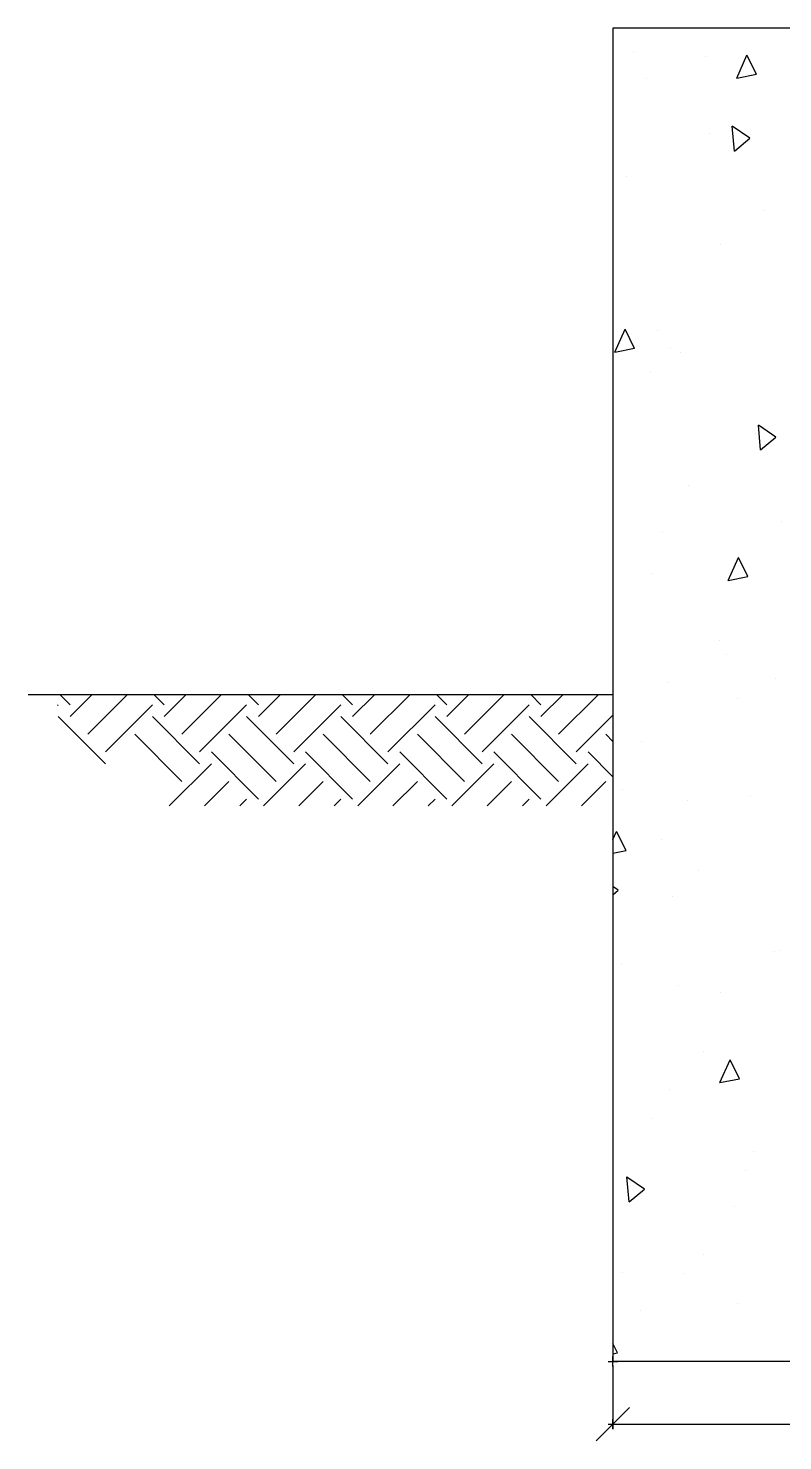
# Model space of a CAD drawing. Extents: x 152000 to 152174, y 158796 to 159332.
# Drawn here: x 152086.01 to 152090.63, y 158966.16 to 158974.8 of the extents above; entities that cross this region are included whole.
import ezdxf

# ---------------------------------------------------------------- set-up
doc = ezdxf.new("R2010")
doc.units = 0
doc.header["$LTSCALE"] = 3
doc.header["$MEASUREMENT"] = 0
doc.header["$PDMODE"] = 2
doc.header["$PDSIZE"] = 0.03
doc.layers.get('0').update_dxf_attribs({"linetype": 'CONTINUOUS'})
doc.layers.add('MECNEK', color=6, linetype='CONTINUOUS')
doc.layers.add('TEXT', color=7, linetype='CONTINUOUS')

# ---------------------------------------------------------------- blocks, each defined once
blk = doc.blocks.new('_OBLIQUE')
at = {"color": 0, "linetype": 'ByBlock'}
blk.add_line((-0.5, -0.5), (0.5, 0.5), dxfattribs=at)

msp = doc.modelspace()

# ---------------------------------------------------------------- linework, layer by layer
at = {"color": 8, "linetype": 'ByBlock'}
for p, q in [((152089.58659, 158966.61791), (152089.58659, 158966.22952)), ((152089.58659, 158966.26011), (152091.91458, 158966.26011))]:
    msp.add_line(p, q, dxfattribs=at)
msp.add_point((152089.58659, 158966.26011), dxfattribs=at)
at = {"layer": 'MECNEK'}
for p, q in [((152095.70393, 158974.79987), (152089.58659, 158974.79987)), ((152089.58659, 158974.79987), (152089.58659, 158966.6434)), ((152089.58659, 158970.72163), (152086.00582, 158970.72163)), ((152095.70393, 158966.6434), (152089.58659, 158966.6434))]:
    msp.add_line(p, q, dxfattribs=at)
at = {"layer": 'TEXT', "color": 0}
for p, q in [((152089.71345, 158974.6548), (152089.71345, 158974.6548)), ((152090.34448, 158974.49496), (152090.40668, 158974.63468)), ((152090.46472, 158974.51806), (152090.40682, 158974.63443)), ((152090.15288, 158974.62484), (152090.15288, 158974.62484)), ((152089.79028, 158974.49165), (152089.79028, 158974.49165)), ((152090.34448, 158974.49496), (152090.46458, 158974.51831)), ((152090.33029, 158974.048), (152090.31696, 158974.20036)), ((152090.42416, 158974.1264), (152090.31711, 158974.20011)), ((152090.17591, 158974.15728), (152090.17591, 158974.15728)), ((152090.33029, 158974.048), (152090.42402, 158974.12665)), ((152089.6682, 158973.89589), (152089.6682, 158973.89589)), ((152090.51159, 158973.68569), (152090.51159, 158973.68569)), ((152090.24629, 158973.47408), (152090.24629, 158973.47408)), ((152089.59803, 158972.81842), (152089.66024, 158972.95813)), ((152089.71827, 158972.84152), (152089.66038, 158972.95788)), ((152089.85758, 158972.94789), (152089.85758, 158972.94789)), ((152089.59803, 158972.81842), (152089.71813, 158972.84177)), ((152089.94176, 158972.84723), (152089.94176, 158972.84723)), ((152089.99958, 158972.81792), (152089.99958, 158972.81792)), ((152089.81505, 158972.70047), (152089.81505, 158972.70047)), ((152090.46204, 158972.3204), (152090.46204, 158972.3204)), ((152090.49024, 158972.21978), (152090.47691, 158972.37214)), ((152090.58411, 158972.29818), (152090.47705, 158972.37189)), ((152090.49024, 158972.21978), (152090.58396, 158972.29843)), ((152090.04696, 158971.99989), (152090.04696, 158971.99989)), ((152090.61583, 158971.78063), (152090.61583, 158971.78063)), ((152089.89012, 158971.71712), (152089.89012, 158971.71712)), ((152090.29278, 158971.42202), (152090.35498, 158971.56173)), ((152090.41302, 158971.44511), (152090.35512, 158971.56148)), ((152089.82125, 158971.4634), (152089.82125, 158971.4634)), ((152090.29278, 158971.42202), (152090.41288, 158971.44536)), ((152090.23634, 158971.05188), (152090.23634, 158971.05188)), ((152090.28371, 158970.96588), (152090.28371, 158970.96588)), ((152089.91929, 158970.79541), (152089.91929, 158970.79541)), ((152090.58138, 158970.82432), (152090.58138, 158970.82432)), ((152086.18484, 158970.65557), (152086.18988, 158970.66061)), ((152086.26197, 158970.66061), (152086.20095, 158970.72163)), ((152086.26197, 158970.58852), (152086.39509, 158970.72163)), ((152086.37011, 158970.48038), (152086.61137, 158970.72163)), ((152086.47826, 158970.37224), (152086.76663, 158970.66061)), ((152086.83872, 158970.66061), (152086.7777, 158970.72163)), ((152086.83872, 158970.58852), (152086.97184, 158970.72163)), ((152086.94686, 158970.48038), (152087.18812, 158970.72163)), ((152087.055, 158970.37224), (152087.34338, 158970.66061)), ((152087.41547, 158970.66061), (152087.35445, 158970.72163)), ((152087.41547, 158970.58852), (152087.54859, 158970.72163)), ((152087.52361, 158970.48038), (152087.76487, 158970.72163)), ((152087.63175, 158970.37224), (152087.92013, 158970.66061)), ((152087.99222, 158970.66061), (152087.9312, 158970.72163)), ((152087.99222, 158970.58852), (152088.12534, 158970.72163)), ((152088.10036, 158970.48038), (152088.34162, 158970.72163)), ((152088.2085, 158970.37224), (152088.49688, 158970.66061)), ((152088.56897, 158970.66061), (152088.50795, 158970.72163)), ((152088.56897, 158970.58852), (152088.70209, 158970.72163)), ((152088.67711, 158970.48038), (152088.91837, 158970.72163)), ((152088.78525, 158970.37224), (152089.07363, 158970.66061)), ((152089.14572, 158970.66061), (152089.08469, 158970.72163)), ((152089.14572, 158970.58852), (152089.27884, 158970.72163)), ((152089.25386, 158970.48038), (152089.49512, 158970.72163)), ((152090.34613, 158970.69955), (152090.34613, 158970.69955)), ((152086.47826, 158970.30014), (152086.18988, 158970.58852)), ((152087.055, 158970.30014), (152086.76663, 158970.58852)), ((152087.63175, 158970.30014), (152087.34338, 158970.58852)), ((152088.2085, 158970.30014), (152087.92013, 158970.58852)), ((152088.78525, 158970.30014), (152088.49688, 158970.58852)), ((152089.362, 158970.30014), (152089.07363, 158970.58852)), ((152089.362, 158970.37224), (152089.58659, 158970.59682)), ((152086.94686, 158970.192), (152086.65849, 158970.48038)), ((152087.52361, 158970.192), (152087.23524, 158970.48038)), ((152088.10036, 158970.192), (152087.81199, 158970.48038)), ((152088.67711, 158970.192), (152088.38874, 158970.48038)), ((152089.25386, 158970.192), (152088.96549, 158970.48038)), ((152089.58659, 158970.43602), (152089.54223, 158970.48038)), ((152089.76215, 158970.4339), (152089.76215, 158970.4339)), ((152087.41547, 158970.08386), (152087.1271, 158970.37224)), ((152087.99222, 158970.08386), (152087.70385, 158970.37224)), ((152088.56897, 158970.08386), (152088.2806, 158970.37224)), ((152089.14572, 158970.08386), (152088.85734, 158970.37224)), ((152089.58659, 158970.21974), (152089.43409, 158970.37224)), ((152086.86968, 158970.04272), (152087.1271, 158970.30014)), ((152087.44643, 158970.04272), (152087.70385, 158970.30014)), ((152088.02318, 158970.04272), (152088.2806, 158970.30014)), ((152088.59993, 158970.04272), (152088.85734, 158970.30014)), ((152089.17667, 158970.04272), (152089.43409, 158970.30014)), ((152087.08596, 158970.04272), (152087.23524, 158970.192)), ((152087.66271, 158970.04272), (152087.81199, 158970.192)), ((152088.23946, 158970.04272), (152088.38874, 158970.192)), ((152088.81621, 158970.04272), (152088.96549, 158970.192)), ((152089.39296, 158970.04272), (152089.54223, 158970.192)), ((152089.64772, 158970.14528), (152089.64772, 158970.14528)), ((152087.30224, 158970.04272), (152087.34338, 158970.08386)), ((152087.87899, 158970.04272), (152087.92013, 158970.08386)), ((152088.45574, 158970.04272), (152088.49688, 158970.08386)), ((152089.03249, 158970.04272), (152089.07363, 158970.08386)), ((152090.0416, 158970.0727), (152090.0416, 158970.0727)), ((152090.42572, 158970.10388), (152090.42572, 158970.10388)), ((152089.58659, 158969.83589), (152089.60854, 158969.88519)), ((152089.66657, 158969.76857), (152089.60867, 158969.88494)), ((152089.88483, 158969.8391), (152089.88483, 158969.8391)), ((152089.58659, 158969.7533), (152089.66643, 158969.76882)), ((152090.11018, 158969.64775), (152090.11018, 158969.64775)), ((152089.61937, 158969.52624), (152089.58659, 158969.54882)), ((152089.58659, 158969.49909), (152089.61923, 158969.52649)), ((152089.95153, 158969.4859), (152089.95153, 158969.4859)), ((152090.57263, 158969.15023), (152090.57263, 158969.15023)), ((152090.6151, 158969.15587), (152090.6151, 158969.15587)), ((152089.63809, 158969.07742), (152089.63809, 158969.07742)), ((152089.98996, 158968.94258), (152089.98996, 158968.94258)), ((152090.24355, 158968.89995), (152090.24355, 158968.89995)), ((152090.14091, 158968.5379), (152090.14091, 158968.5379)), ((152090.24108, 158968.34907), (152090.30328, 158968.48878)), ((152090.36131, 158968.37217), (152090.30342, 158968.48854)), ((152090.24108, 158968.34907), (152090.36118, 158968.37242)), ((152089.93385, 158968.3084), (152089.93385, 158968.3084)), ((152089.82747, 158968.12942), (152089.82747, 158968.12942)), ((152090.44596, 158967.92501), (152090.44596, 158967.92501)), ((152090.3963, 158967.81087), (152090.3963, 158967.81087)), ((152089.68546, 158967.61963), (152089.67213, 158967.77198)), ((152089.77932, 158967.69802), (152089.67227, 158967.77173)), ((152089.68546, 158967.61963), (152089.77918, 158967.69827)), ((152090.33029, 158967.58989), (152090.33029, 158967.58989)), ((152090.14143, 158967.29817), (152090.14143, 158967.29817)), ((152089.64374, 158967.18783), (152089.64374, 158967.18783)), ((152090.01685, 158967.18141), (152090.01685, 158967.18141)), ((152089.75552, 158966.95388), (152089.75552, 158966.95388)), ((152090.34779, 158966.99489), (152090.34779, 158966.99489)), ((152089.61487, 158966.69563), (152089.58659, 158966.75247)), ((152089.58659, 158966.6904), (152089.61473, 158966.69587))]:
    msp.add_line(p, q, dxfattribs=at)
msp.add_point((152089.58659, 158966.6434), dxfattribs=at)

# ---------------------------------------------------------------- block references
at = {"color": 8, "linetype": 'ByBlock', "xscale": 0.2039115457028634, "yscale": 0.2039115457028634, "zscale": 0.2039115457028634, "rotation": 180}
msp.add_blockref('_OBLIQUE', (152089.58659, 158966.26011), dxfattribs=at)

doc.saveas('drawing.dxf')
